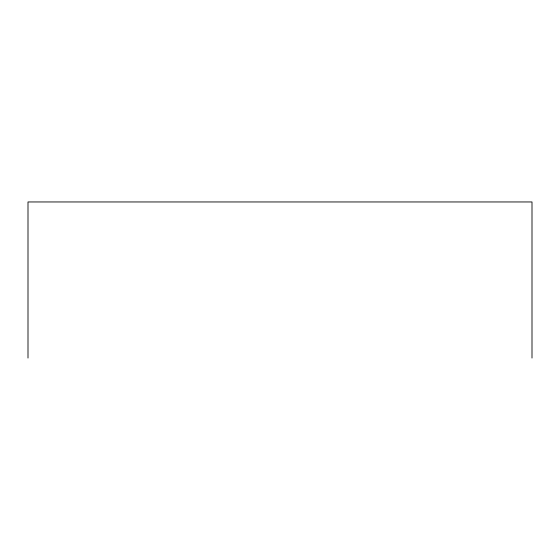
<?xml version="1.0" encoding="UTF-8"?>
<svg xmlns="http://www.w3.org/2000/svg" width="560" height="560" viewBox="0 0 560 560"><rect width="100%" height="100%" fill="white"/><g stroke="black" fill="none" stroke-linecap="round" stroke-linejoin="round"><path stroke-width="0.84" d="M532 358.043L532 201.957L28 201.957L28 358.043"/></g></svg>
